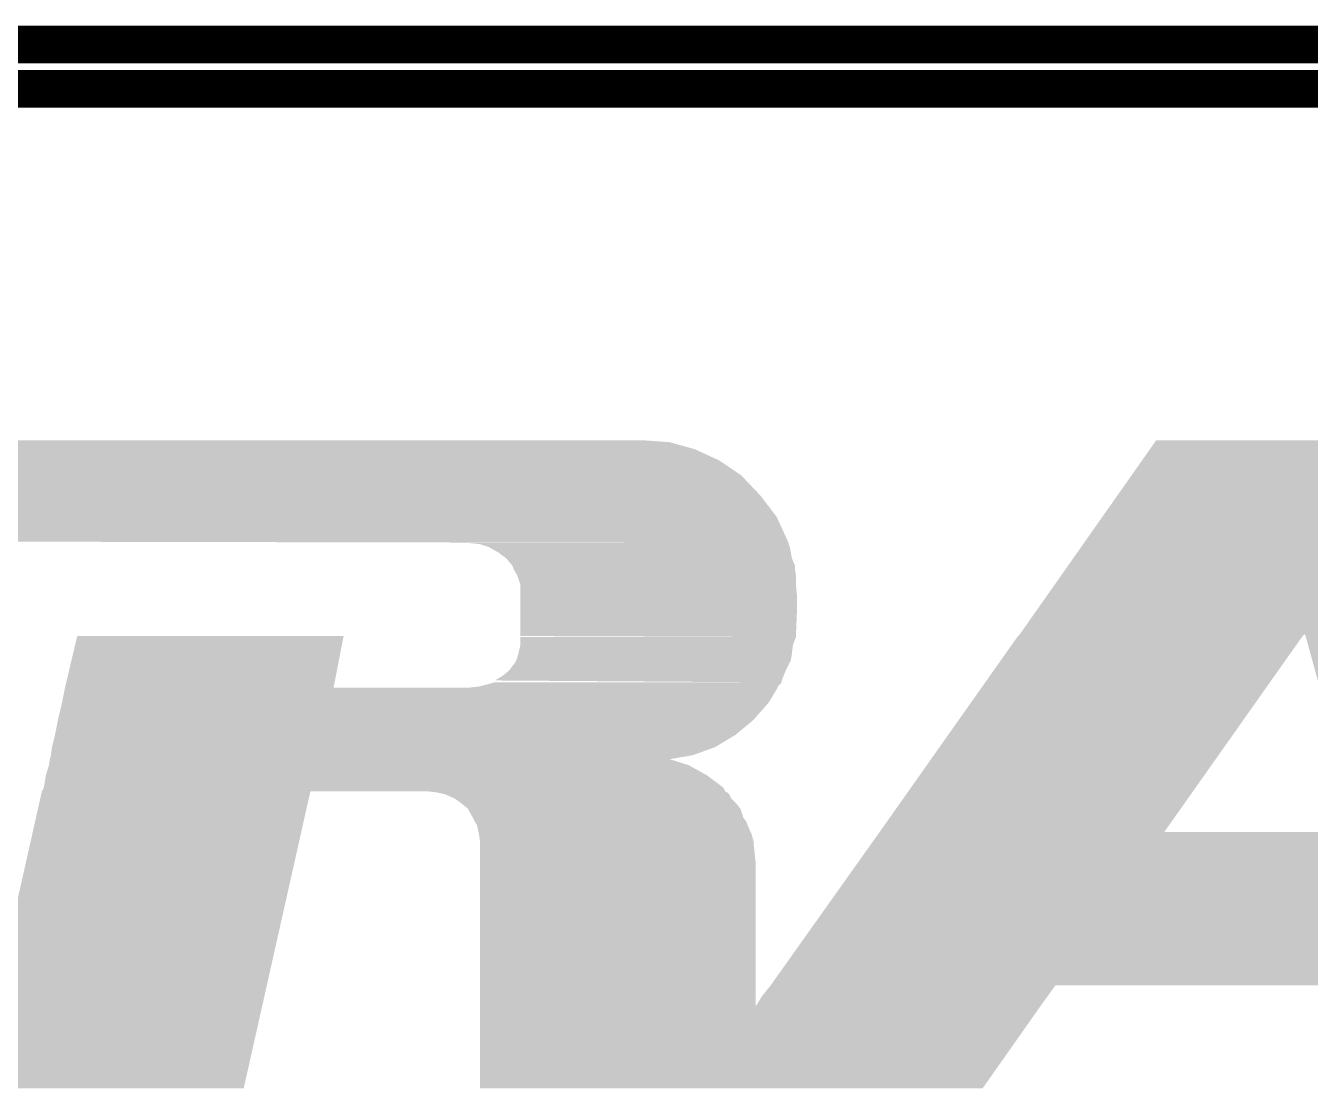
# Model space of a CAD drawing. Header units: millimetres. Extents: x 14 to 202, y 15 to 268.
# Drawn here: x 110.68 to 133.13, y 34.01 to 52.57 of the extents above; entities that cross this region are included whole.
import ezdxf

# ---------------------------------------------------------------- set-up
doc = ezdxf.new("R2010")
doc.units = ezdxf.units.MM
doc.layers.add('H', color=7, linetype='Continuous')
doc.layers.add('P', color=7, linetype='Continuous')

msp = doc.modelspace()

# ---------------------------------------------------------------- hatches: boundary and pattern name
at = {"layer": 'H', "linetype": 'Continuous'}
for points in [[(106.063, 44.979), (106.098, 45.173), (122.802, 44.979), (106.063, 44.979)], [(106.098, 45.173), (106.151, 45.297), (122.379, 45.173), (106.098, 45.173)], [(122.802, 44.979), (106.098, 45.173), (122.379, 45.173), (122.802, 44.979)], [(106.151, 45.297), (106.151, 45.332), (121.938, 45.297), (106.151, 45.297)], [(121.938, 45.297), (106.151, 45.332), (121.444, 45.332), (121.938, 45.297)], [(122.379, 45.173), (106.151, 45.297), (121.938, 45.297), (122.379, 45.173)], [(128.058, 41.945), (130.44, 45.332), (137.918, 41.945), (128.058, 41.945)], [(137.918, 41.945), (130.44, 45.332), (137.019, 45.332), (137.918, 41.945)], [(106.01, 44.715), (106.063, 44.979), (123.19, 44.715), (106.01, 44.715)], [(123.19, 44.715), (106.063, 44.979), (122.802, 44.979), (123.19, 44.715)], [(105.939, 44.362), (106.01, 44.715), (123.525, 44.362), (105.939, 44.362)], [(123.525, 44.362), (106.01, 44.715), (123.19, 44.715), (123.525, 44.362)], [(105.851, 43.991), (105.939, 44.362), (123.807, 43.991), (105.851, 43.991)], [(123.807, 43.991), (105.939, 44.362), (123.525, 44.362), (123.807, 43.991)], [(105.745, 43.568), (105.851, 43.991), (124.001, 43.568), (105.745, 43.568)], [(124.001, 43.568), (105.851, 43.991), (123.807, 43.991), (124.001, 43.568)], [(124.019, 43.533), (105.745, 43.568), (124.001, 43.568), (124.019, 43.533)], [(105.745, 43.533), (124.019, 43.533), (105.745, 43.533)], [(118.622, 43.515), (118.445, 43.533), (124.019, 43.515), (118.622, 43.515)], [(124.019, 43.515), (118.445, 43.533), (124.019, 43.533), (124.019, 43.515)], [(118.78, 43.462), (118.622, 43.515), (124.037, 43.462), (118.78, 43.462)], [(124.037, 43.462), (118.622, 43.515), (124.019, 43.515), (124.037, 43.462)], [(118.939, 43.374), (118.78, 43.462), (124.054, 43.374), (118.939, 43.374)], [(124.054, 43.374), (118.78, 43.462), (124.037, 43.462), (124.054, 43.374)], [(119.08, 43.268), (118.939, 43.374), (124.072, 43.268), (119.08, 43.268)], [(124.072, 43.268), (118.939, 43.374), (124.054, 43.374), (124.072, 43.268)], [(119.186, 43.145), (119.08, 43.268), (124.125, 43.145), (119.186, 43.145)], [(124.125, 43.145), (119.08, 43.268), (124.072, 43.268), (124.125, 43.145)], [(119.204, 43.092), (119.186, 43.145), (124.125, 43.092), (119.204, 43.092)], [(124.125, 43.092), (119.186, 43.145), (124.125, 43.145), (124.125, 43.092)], [(119.274, 42.968), (119.204, 43.092), (124.143, 42.968), (119.274, 42.968)], [(124.143, 42.968), (119.204, 43.092), (124.125, 43.092), (124.143, 42.968)], [(119.327, 42.81), (119.274, 42.968), (124.143, 42.81), (119.327, 42.81)], [(124.143, 42.81), (119.274, 42.968), (124.143, 42.968), (124.143, 42.81)], [(119.327, 42.633), (119.327, 42.81), (124.16, 42.633), (119.327, 42.633)], [(124.16, 42.633), (119.327, 42.81), (124.143, 42.81), (124.16, 42.633)], [(119.327, 42.316), (119.327, 42.633), (124.16, 42.316), (119.327, 42.316)], [(124.16, 42.316), (119.327, 42.633), (124.16, 42.633), (124.16, 42.316)], [(119.327, 41.91), (119.327, 42.316), (124.143, 41.91), (119.327, 41.91)], [(124.143, 41.91), (119.327, 42.316), (124.16, 42.316), (124.143, 41.91)], [(111.372, 41.01), (111.584, 41.91), (116.064, 41.01), (111.372, 41.01)], [(116.064, 41.01), (111.584, 41.91), (116.24, 41.91), (116.064, 41.01)], [(124.143, 41.892), (119.327, 41.91), (124.143, 41.91), (124.143, 41.892)], [(119.327, 41.892), (124.143, 41.892), (119.327, 41.892)], [(119.327, 41.751), (119.327, 41.892), (124.09, 41.751), (119.327, 41.751)], [(124.09, 41.751), (119.327, 41.892), (124.143, 41.892), (124.09, 41.751)], [(125.607, 38.488), (128.023, 41.91), (130.581, 38.488), (125.607, 38.488)], [(128.023, 41.91), (128.058, 41.945), (132.997, 41.91), (128.023, 41.91)], [(130.581, 38.488), (128.023, 41.91), (132.997, 41.91), (130.581, 38.488)], [(132.997, 41.91), (128.058, 41.945), (133.033, 41.945), (132.997, 41.91)], [(133.05, 41.91), (133.033, 41.945), (137.936, 41.91), (133.05, 41.91)], [(137.936, 41.91), (133.033, 41.945), (137.918, 41.945), (137.936, 41.91)], [(133.985, 38.488), (133.05, 41.91), (138.871, 38.488), (133.985, 38.488)], [(138.871, 38.488), (133.05, 41.91), (137.936, 41.91), (138.871, 38.488)], [(119.257, 41.487), (119.292, 41.593), (124.054, 41.487), (119.257, 41.487)], [(119.292, 41.593), (119.327, 41.751), (124.072, 41.593), (119.292, 41.593)], [(124.054, 41.487), (119.292, 41.593), (124.072, 41.593), (124.054, 41.487)], [(124.072, 41.593), (119.327, 41.751), (124.09, 41.751), (124.072, 41.593)], [(119.027, 41.222), (119.133, 41.31), (123.931, 41.222), (119.027, 41.222)], [(119.133, 41.31), (119.239, 41.451), (123.966, 41.31), (119.133, 41.31)], [(123.931, 41.222), (119.133, 41.31), (123.966, 41.31), (123.931, 41.222)], [(119.239, 41.451), (119.257, 41.487), (124.037, 41.451), (119.239, 41.451)], [(123.966, 41.31), (119.239, 41.451), (124.037, 41.451), (123.966, 41.31)], [(124.037, 41.451), (119.257, 41.487), (124.054, 41.487), (124.037, 41.451)], [(118.745, 41.063), (118.868, 41.099), (123.86, 41.063), (118.745, 41.063)], [(118.868, 41.099), (123.896, 41.099), (118.868, 41.099)], [(123.86, 41.063), (118.868, 41.099), (123.896, 41.099), (123.86, 41.063)], [(118.886, 41.134), (119.027, 41.222), (123.896, 41.134), (118.886, 41.134)], [(123.896, 41.099), (118.886, 41.134), (123.896, 41.134), (123.896, 41.099)], [(123.896, 41.134), (119.027, 41.222), (123.931, 41.222), (123.896, 41.134)], [(111.319, 40.746), (111.372, 41.01), (123.666, 40.746), (111.319, 40.746)], [(123.666, 40.746), (111.372, 41.01), (123.825, 41.01), (123.666, 40.746)], [(118.445, 41.01), (118.604, 41.028), (123.825, 41.01), (118.445, 41.01)], [(118.604, 41.028), (118.745, 41.063), (123.825, 41.028), (118.604, 41.028)], [(123.825, 41.01), (118.604, 41.028), (123.825, 41.028), (123.825, 41.01)], [(123.825, 41.028), (118.745, 41.063), (123.86, 41.063), (123.825, 41.028)], [(111.248, 40.446), (111.319, 40.746), (123.402, 40.446), (111.248, 40.446)], [(123.402, 40.446), (111.319, 40.746), (123.666, 40.746), (123.402, 40.446)], [(111.196, 40.181), (111.248, 40.446), (123.084, 40.181), (111.196, 40.181)], [(123.084, 40.181), (111.248, 40.446), (123.402, 40.446), (123.084, 40.181)], [(111.125, 39.829), (111.143, 39.97), (122.343, 39.829), (111.125, 39.829)], [(111.143, 39.97), (111.196, 40.181), (122.731, 39.97), (111.143, 39.97)], [(122.343, 39.829), (111.143, 39.97), (122.731, 39.97), (122.343, 39.829)], [(122.731, 39.97), (111.196, 40.181), (123.084, 40.181), (122.731, 39.97)], [(111.09, 39.652), (111.107, 39.758), (122.273, 39.652), (111.09, 39.652)], [(111.107, 39.758), (111.125, 39.829), (121.938, 39.758), (111.107, 39.758)], [(122.273, 39.652), (111.107, 39.758), (121.938, 39.758), (122.273, 39.652)], [(121.938, 39.758), (111.125, 39.829), (122.343, 39.829), (121.938, 39.758)], [(111.037, 39.476), (111.09, 39.652), (122.59, 39.476), (111.037, 39.476)], [(122.59, 39.476), (111.09, 39.652), (122.273, 39.652), (122.59, 39.476)], [(111.002, 39.264), (111.037, 39.476), (122.873, 39.264), (111.002, 39.264)], [(122.873, 39.264), (111.037, 39.476), (122.59, 39.476), (122.873, 39.264)], [(109.802, 34.008), (110.966, 39.194), (114.494, 34.008), (109.802, 34.008)], [(110.966, 39.194), (111.002, 39.264), (122.908, 39.194), (110.966, 39.194)], [(114.494, 34.008), (110.966, 39.194), (115.658, 39.194), (114.494, 34.008)], [(122.908, 39.194), (111.002, 39.264), (122.873, 39.264), (122.908, 39.194)], [(117.881, 39.176), (117.722, 39.194), (122.943, 39.176), (117.881, 39.176)], [(122.943, 39.176), (117.722, 39.194), (122.908, 39.194), (122.943, 39.176)], [(118.022, 39.141), (117.881, 39.176), (122.978, 39.141), (118.022, 39.141)], [(122.978, 39.141), (117.881, 39.176), (122.943, 39.176), (122.978, 39.141)], [(118.181, 39.07), (118.022, 39.141), (123.014, 39.07), (118.181, 39.07)], [(123.014, 39.07), (118.022, 39.141), (122.978, 39.141), (123.014, 39.07)], [(118.304, 38.982), (118.181, 39.07), (123.102, 38.982), (118.304, 38.982)], [(123.102, 38.982), (118.181, 39.07), (123.014, 39.07), (123.102, 38.982)], [(118.41, 38.894), (118.304, 38.982), (123.172, 38.894), (118.41, 38.894)], [(123.172, 38.894), (118.304, 38.982), (123.102, 38.982), (123.172, 38.894)], [(118.498, 38.735), (118.41, 38.894), (123.225, 38.735), (118.498, 38.735)], [(123.225, 38.735), (118.41, 38.894), (123.172, 38.894), (123.225, 38.735)], [(118.533, 38.664), (118.498, 38.735), (123.278, 38.664), (118.533, 38.664)], [(123.278, 38.664), (118.498, 38.735), (123.225, 38.735), (123.278, 38.664)], [(118.569, 38.612), (118.533, 38.664), (123.296, 38.612), (118.569, 38.612)], [(123.296, 38.612), (118.533, 38.664), (123.278, 38.664), (123.296, 38.612)], [(118.604, 38.453), (118.569, 38.612), (123.366, 38.453), (118.604, 38.453)], [(123.366, 38.453), (118.569, 38.612), (123.296, 38.612), (123.366, 38.453)], [(118.622, 38.329), (118.604, 38.453), (123.402, 38.329), (118.622, 38.329)], [(123.402, 38.329), (118.604, 38.453), (123.366, 38.453), (123.402, 38.329)], [(123.702, 35.807), (125.607, 38.488), (139.612, 35.807), (123.702, 35.807)], [(139.612, 35.807), (125.607, 38.488), (138.871, 38.488), (139.612, 35.807)], [(118.622, 38.294), (118.622, 38.329), (123.402, 38.294), (118.622, 38.294)], [(123.402, 38.294), (118.622, 38.329), (123.402, 38.329), (123.402, 38.294)], [(118.622, 37.977), (118.622, 38.294), (123.437, 37.977), (118.622, 37.977)], [(123.437, 37.977), (118.622, 38.294), (123.402, 38.294), (123.437, 37.977)], [(118.622, 35.631), (118.622, 37.977), (123.437, 35.631), (118.622, 35.631)], [(123.437, 35.631), (118.622, 37.977), (123.437, 37.977), (123.437, 35.631)], [(123.56, 35.631), (123.702, 35.807), (128.552, 35.631), (123.56, 35.631)], [(128.552, 35.631), (123.702, 35.807), (128.676, 35.807), (128.552, 35.631)], [(118.622, 35.437), (118.622, 35.631), (123.437, 35.437), (118.622, 35.437)], [(123.437, 35.437), (118.622, 35.631), (123.437, 35.631), (123.437, 35.437)], [(123.437, 35.437), (123.56, 35.631), (128.411, 35.437), (123.437, 35.437)], [(128.411, 35.437), (123.56, 35.631), (128.552, 35.631), (128.411, 35.437)], [(118.622, 34.008), (118.622, 35.437), (127.406, 34.008), (118.622, 34.008)], [(127.406, 34.008), (118.622, 35.437), (128.411, 35.437), (127.406, 34.008)]]:
    msp.add_hatch(color=256, dxfattribs=at).paths.add_polyline_path(points)

# ---------------------------------------------------------------- linework, layer by layer
at = {"layer": 'P', "const_width": 0.656}
for points in [[(198.12, 52.246), (17.004, 52.246)], [(149.648, 51.47), (16.21, 51.47)]]:
    msp.add_lwpolyline(points, dxfattribs=at)

doc.saveas('drawing.dxf')
